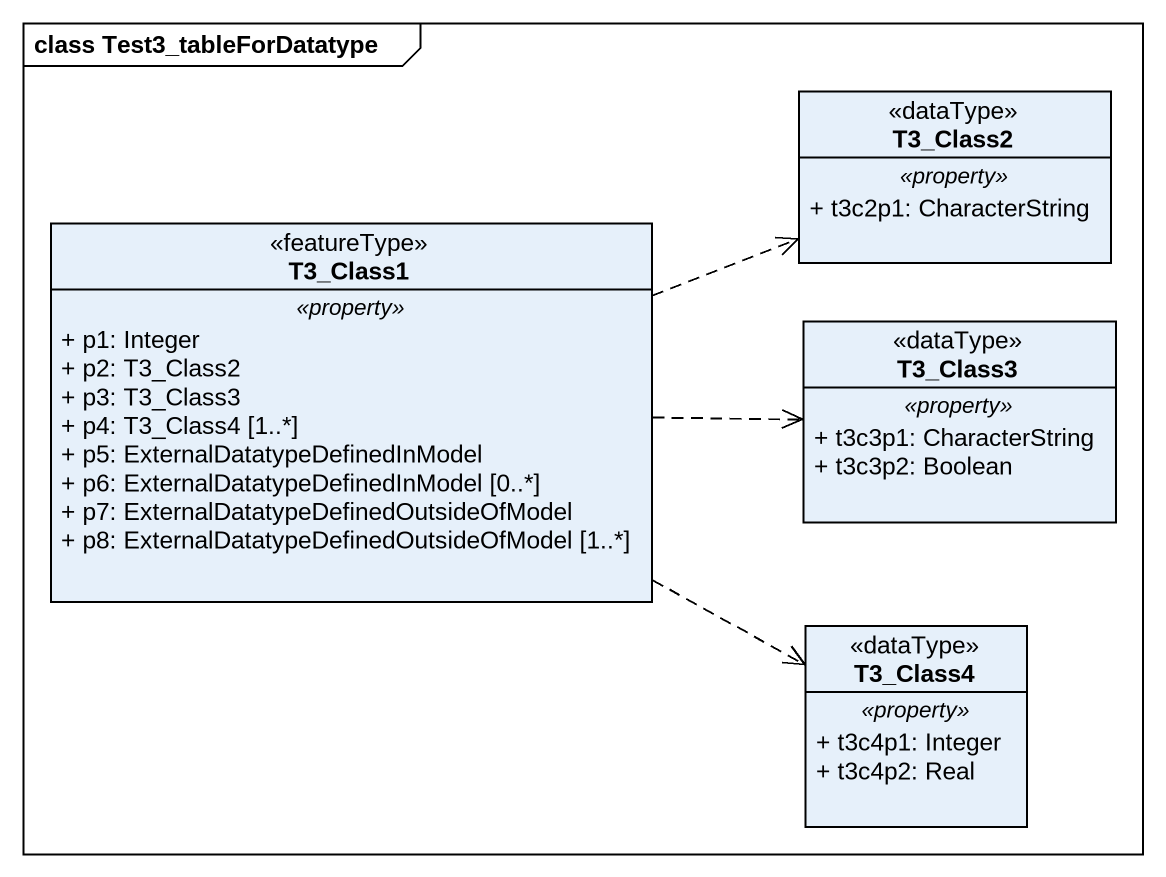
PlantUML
@startuml
mainframe class Test3_tableForDatatype
hide circle
hide empty members
skinparam classAttributeIconSize 0
class T3_Class2 <<dataType>> {
  .. <<property>> ..
  + t3c2p1: CharacterString
}
class T3_Class1 <<featureType>> {
  .. <<property>> ..
  + p1: Integer
  + p2: T3_Class2
  + p3: T3_Class3
  + p4: T3_Class4 [1..*]
  + p5: ExternalDatatypeDefinedInModel
  + p6: ExternalDatatypeDefinedInModel [0..*]
  + p7: ExternalDatatypeDefinedOutsideOfModel
  + p8: ExternalDatatypeDefinedOutsideOfModel [1..*]
}
class T3_Class3 <<dataType>> {
  .. <<property>> ..
  + t3c3p1: CharacterString
  + t3c3p2: Boolean
}
class T3_Class4 <<dataType>> {
  .. <<property>> ..
  + t3c4p1: Integer
  + t3c4p2: Real
}
T3_Class1 .right.> T3_Class2
T3_Class1 .right.> T3_Class3
T3_Class1 .right.> T3_Class4
@enduml
